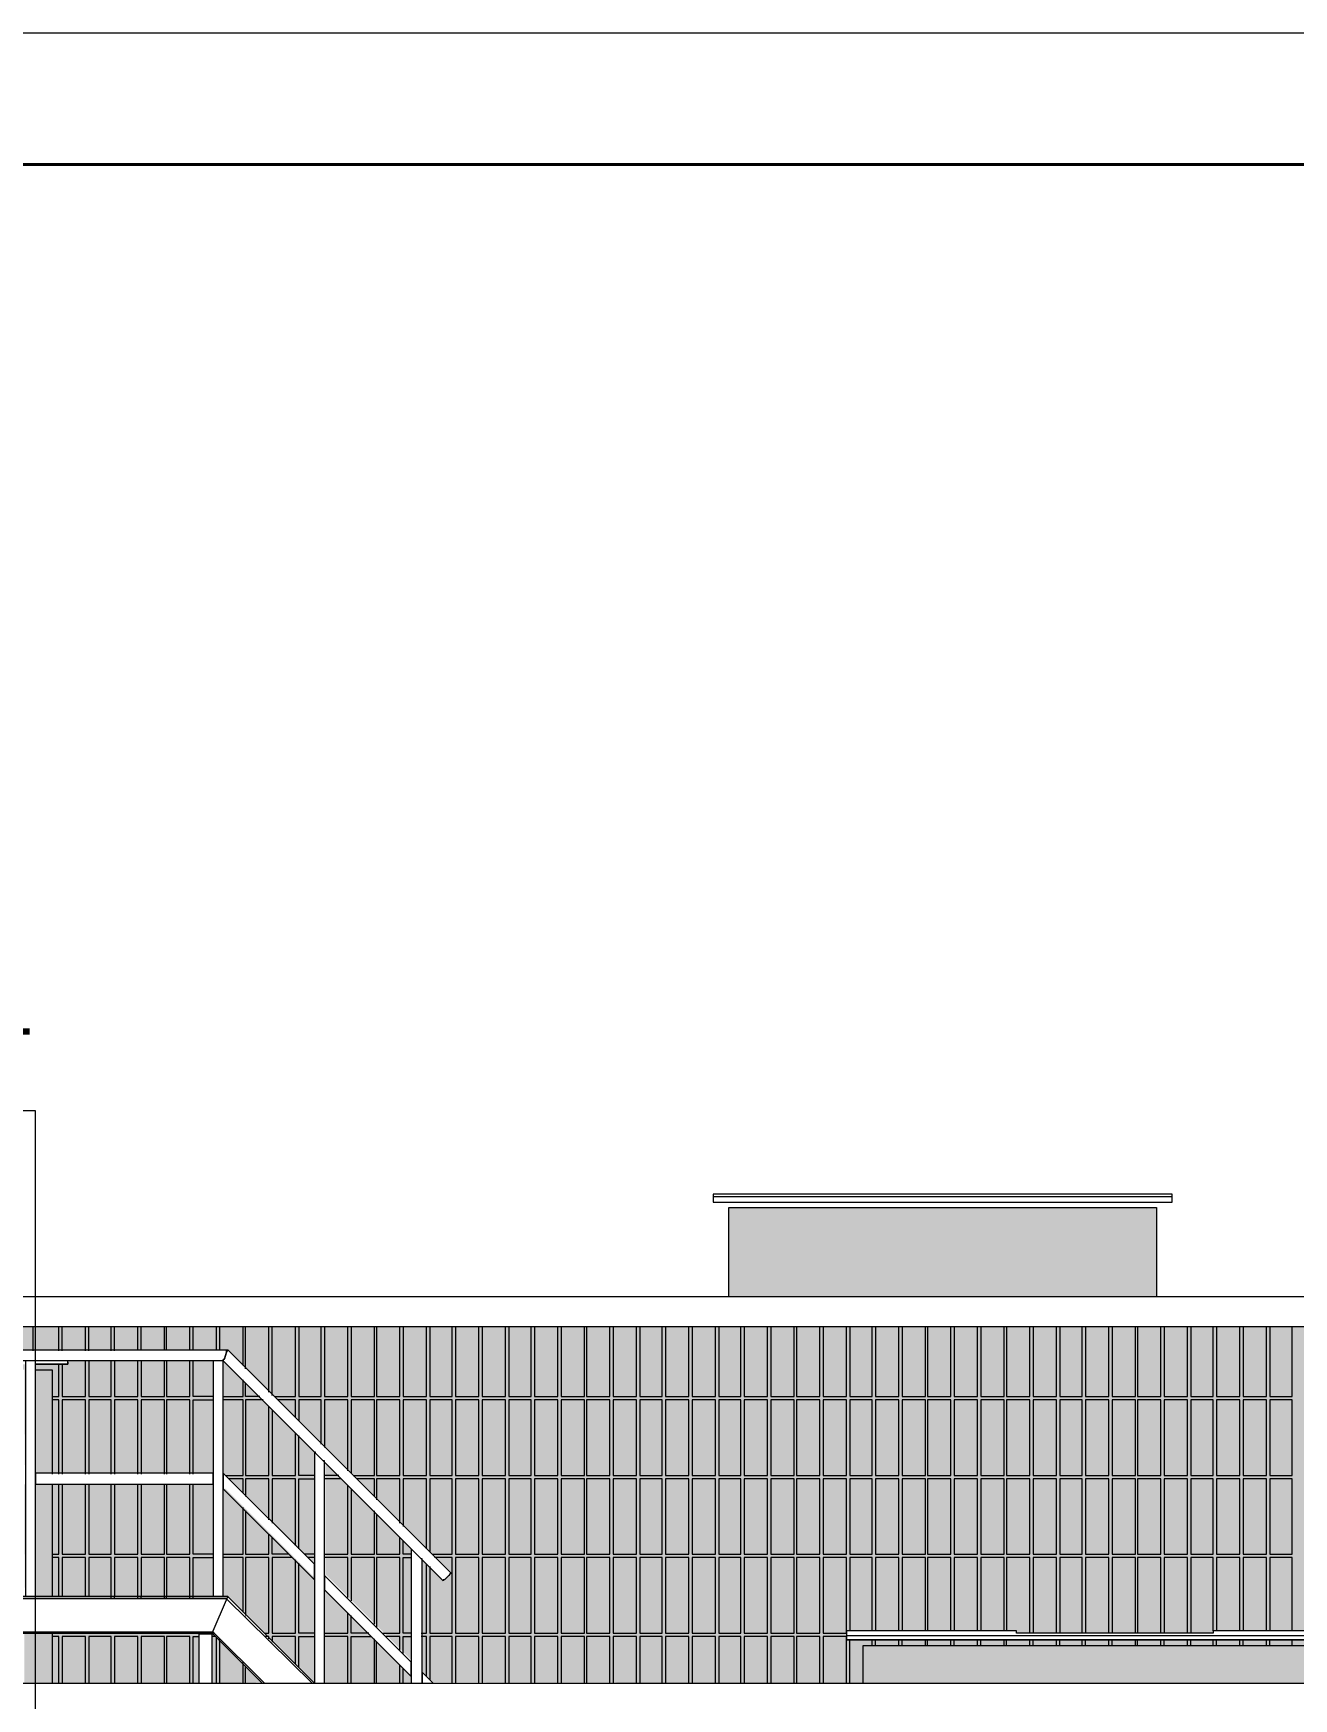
# Model space of a CAD drawing. Header units: millimetres. Extents: x -28928 to 100580, y -22867 to 36490.
# Drawn here: x 52663 to 57462, y 30148 to 36490 of the extents above; entities that cross this region are included whole.
import ezdxf

# ---------------------------------------------------------------- set-up
doc = ezdxf.new("R2010")
doc.units = ezdxf.units.MM
doc.layers.add('PDF _Геометрия', color=7, linetype='Continuous', true_color=0x8f8e8d)
doc.layers.add('PDF _Сплошная заливка', color=7, linetype='Continuous', true_color=0xffffff)
doc.layers.add('PDF _Текст', color=7, linetype='Continuous')

msp = doc.modelspace()

# ---------------------------------------------------------------- hatches: boundary and pattern name
at = {"layer": 'PDF _Сплошная заливка', "true_color": 0xfae100, "transparency": 33554559}
h = msp.add_hatch(color=2, dxfattribs=at)
h.paths.add_polyline_path([(53386.1, 31434.5), (53386.1, 31003), (53394.5, 31003), (53733, 30664.5), (53733, 31091.8), (53390.3, 31434.5)])
h.paths.add_polyline_path([(53593.4, 30343), (53597.6, 30338.7), (53597.6, 30343)])
h.paths.add_polyline_path([(53589.1, 30347.2), (53593.4, 30343), (53593.4, 30347.2)])
h.paths.add_polyline_path([(53584.9, 30351.4), (53589.1, 30347.2), (53589.1, 30351.4)])
h.paths.add_polyline_path([(53580.7, 30355.7), (53584.9, 30351.4), (53584.9, 30355.7)])
h.paths.add_polyline_path([(53576.4, 30359.9), (53580.7, 30355.7), (53580.7, 30359.9)])
h.paths.add_polyline_path([(53572.2, 30364.1), (53576.4, 30359.9), (53576.4, 30364.1)])
h.paths.add_polyline_path([(53568, 30368.4), (53572.2, 30364.1), (53572.2, 30368.4)])
h.paths.add_polyline_path([(53563.7, 30372.6), (53568, 30368.4), (53568, 30372.6)])
h.paths.add_polyline_path([(53559.5, 30376.8), (53563.7, 30372.6), (53563.7, 30376.8)])
h.paths.add_polyline_path([(53555.3, 30381), (53559.5, 30376.8), (53559.5, 30381)])
h.paths.add_polyline_path([(53551.1, 30385.3), (53555.3, 30381), (53555.3, 30385.3)])
h.paths.add_polyline_path([(53546.8, 30389.5), (53551.1, 30385.3), (53551.1, 30389.5)])
h.paths.add_polyline_path([(53542.6, 30393.7), (53546.8, 30389.5), (53546.8, 30393.7)])
h.paths.add_polyline_path([(53538.4, 30398), (53542.6, 30393.7), (53542.6, 30398)])
h.paths.add_polyline_path([(53534.1, 30402.2), (53538.4, 30398), (53538.4, 30402.2)])
h.paths.add_polyline_path([(53529.9, 30406.4), (53534.1, 30402.2), (53534.1, 30406.4)])
h.paths.add_polyline_path([(53525.7, 30410.7), (53529.9, 30406.4), (53529.9, 30410.7)])
h.paths.add_polyline_path([(53521.4, 30414.9), (53525.7, 30410.7), (53525.7, 30414.9)])
h.paths.add_polyline_path([(53517.2, 30419.1), (53521.4, 30414.9), (53521.4, 30419.1)])
h.paths.add_polyline_path([(53513, 30423.4), (53517.2, 30419.1), (53517.2, 30423.4)])
h.paths.add_polyline_path([(53508.7, 30427.6), (53513, 30423.4), (53513, 30427.6)])
h.paths.add_polyline_path([(53504.5, 30431.8), (53508.7, 30427.6), (53508.7, 30431.8)])
h.paths.add_polyline_path([(53500.3, 30436), (53504.5, 30431.8), (53504.5, 30436)])
h.paths.add_polyline_path([(53496.1, 30440.3), (53500.3, 30436), (53500.3, 30440.3)])
h.paths.add_polyline_path([(53491.8, 30444.5), (53496.1, 30440.3), (53496.1, 30444.5)])
h.paths.add_polyline_path([(53487.6, 30448.7), (53491.8, 30444.5), (53491.8, 30448.7)])
h.paths.add_polyline_path([(53483.4, 30453), (53487.6, 30448.7), (53487.6, 30453)])
h.paths.add_polyline_path([(53479.1, 30457.2), (53483.4, 30453), (53483.4, 30457.2)])
h.paths.add_polyline_path([(53474.9, 30461.4), (53479.1, 30457.2), (53479.1, 30461.4)])
h.paths.add_polyline_path([(53470.7, 30465.7), (53474.9, 30461.4), (53474.9, 30465.7)])
h.paths.add_polyline_path([(53466.4, 30469.9), (53470.7, 30465.7), (53470.7, 30469.9)])
h.paths.add_polyline_path([(53462.2, 30474.1), (53466.4, 30469.9), (53466.4, 30474.1)])
h.paths.add_polyline_path([(53458, 30478.4), (53462.2, 30474.1), (53462.2, 30478.4)])
h.paths.add_polyline_path([(53453.7, 30482.6), (53458, 30478.4), (53458, 30482.6)])
h.paths.add_polyline_path([(53449.5, 30486.8), (53453.7, 30482.6), (53453.7, 30486.8)])
h.paths.add_polyline_path([(53445.3, 30491), (53449.5, 30486.8), (53449.5, 30491)])
h.paths.add_polyline_path([(53441.1, 30495.3), (53445.3, 30491), (53445.3, 30495.3)])
h.paths.add_polyline_path([(53436.8, 30499.5), (53441.1, 30495.3), (53441.1, 30499.5)])
h.paths.add_polyline_path([(53432.6, 30503.7), (53436.8, 30499.5), (53436.8, 30503.7)])
h.paths.add_polyline_path([(53428.4, 30508), (53432.6, 30503.7), (53432.6, 30508)])
h.paths.add_polyline_path([(53424.1, 30512.2), (53428.4, 30508), (53428.4, 30512.2)])
h.paths.add_polyline_path([(53419.9, 30516.4), (53424.1, 30512.2), (53424.1, 30516.4)])
h.paths.add_polyline_path([(53415.7, 30520.7), (53419.9, 30516.4), (53419.9, 30520.7)])
h.paths.add_polyline_path([(53411.4, 30524.9), (53415.7, 30520.7), (53415.7, 30524.9)])
h.paths.add_polyline_path([(53407.2, 30529.1), (53411.4, 30524.9), (53411.4, 30529.1)])
h.paths.add_polyline_path([(69488.4, 30486.8), (69488.4, 30474.1), (69793, 30474.1), (69793, 30486.8)])
h.paths.add_polyline_path([(53716.1, 30220.3), (53720.3, 30216), (53720.3, 30220.3)])
h.paths.add_polyline_path([(53711.8, 30224.5), (53716.1, 30220.3), (53716.1, 30224.5)])
h.paths.add_polyline_path([(53707.6, 30228.7), (53711.8, 30224.5), (53711.8, 30228.7)])
h.paths.add_polyline_path([(53703.4, 30233), (53707.6, 30228.7), (53707.6, 30233)])
h.paths.add_polyline_path([(53699.1, 30237.2), (53703.4, 30233), (53703.4, 30237.2)])
h.paths.add_polyline_path([(53694.9, 30241.4), (53699.1, 30237.2), (53699.1, 30241.4)])
h.paths.add_polyline_path([(53690.7, 30245.7), (53694.9, 30241.4), (53694.9, 30245.7)])
h.paths.add_polyline_path([(53686.4, 30249.9), (53690.7, 30245.7), (53690.7, 30249.9)])
h.paths.add_polyline_path([(53682.2, 30254.1), (53686.4, 30249.9), (53686.4, 30254.1)])
h.paths.add_polyline_path([(53678, 30258.4), (53682.2, 30254.1), (53682.2, 30258.4)])
h.paths.add_polyline_path([(53673.7, 30262.6), (53678, 30258.4), (53678, 30262.6)])
h.paths.add_polyline_path([(53669.5, 30266.8), (53673.7, 30262.6), (53673.7, 30266.8)])
h.paths.add_polyline_path([(53665.3, 30271), (53669.5, 30266.8), (53669.5, 30271)])
h.paths.add_polyline_path([(53661.1, 30275.3), (53665.3, 30271), (53665.3, 30275.3)])
h.paths.add_polyline_path([(53656.8, 30279.5), (53661.1, 30275.3), (53661.1, 30279.5)])
h.paths.add_polyline_path([(53652.6, 30283.7), (53656.8, 30279.5), (53656.8, 30283.7)])
h.paths.add_polyline_path([(53648.4, 30288), (53652.6, 30283.7), (53652.6, 30288)])
h.paths.add_polyline_path([(53644.1, 30292.2), (53648.4, 30288), (53648.4, 30292.2)])
h.paths.add_polyline_path([(53639.9, 30296.4), (53644.1, 30292.2), (53644.1, 30296.4)])
h.paths.add_polyline_path([(53635.7, 30300.7), (53639.9, 30296.4), (53639.9, 30300.7)])
h.paths.add_polyline_path([(53631.4, 30304.9), (53635.7, 30300.7), (53635.7, 30304.9)])
h.paths.add_polyline_path([(53627.2, 30309.1), (53631.4, 30304.9), (53631.4, 30309.1)])
h.paths.add_polyline_path([(53623, 30313.4), (53627.2, 30309.1), (53627.2, 30313.4)])
h.paths.add_polyline_path([(53618.7, 30317.6), (53623, 30313.4), (53623, 30317.6)])
h.paths.add_polyline_path([(53614.5, 30321.8), (53618.7, 30317.6), (53618.7, 30321.8)])
h.paths.add_polyline_path([(53610.3, 30326), (53614.5, 30321.8), (53614.5, 30326)])
h.paths.add_polyline_path([(53606.1, 30330.3), (53610.3, 30326), (53610.3, 30330.3)])
h.paths.add_polyline_path([(53601.8, 30334.5), (53606.1, 30330.3), (53606.1, 30334.5)])
h.paths.add_polyline_path([(69488.4, 30664.5), (69488.4, 30656), (69793, 30656), (69793, 30664.5)])
h.paths.add_polyline_path([(69488.4, 30427.6), (69488.4, 30414.9), (69793, 30414.9), (69793, 30427.6)])
h.paths.add_polyline_path([(53386.1, 30948), (53386.1, 30537.6), (53407.2, 30537.6), (53733, 30211.8), (53733, 30609.5), (53394.5, 30948)])
h.paths.add_polyline_path([(69488.4, 30546), (69488.4, 30537.6), (69793, 30537.6), (69793, 30546)])
h.paths.add_polyline_path([(51960.3, 31421.8), (51960.3, 31400.7), (52633, 31400.7), (52633, 31421.8)])
h.paths.add_polyline_path([(69488.4, 30605.3), (69488.4, 30596.8), (69793, 30596.8), (69793, 30605.3)])
h.paths.add_polyline_path([(52793.7, 31434.5), (52793.7, 31421.8), (52671.1, 31421.8), (52671.1, 31400.7), (52734.5, 31400.7), (52734.5, 31007.2), (53348, 31007.2), (53348, 31434.5)])
h.paths.add_polyline_path([(69488.4, 30728), (69488.4, 30715.3), (69793, 30715.3), (69793, 30728)])
h.paths.add_polyline_path([(54101.1, 30207.6), (54101.1, 30237.2), (53775.3, 30563), (53771.1, 30563), (53771.1, 30207.6)])
h.paths.add_polyline_path([(69488.4, 30795.7), (69488.4, 30774.5), (69793, 30774.5), (69793, 30795.7)])
h.paths.add_polyline_path([(70186.4, 30296.4), (68223.4, 30296.4), (68223.4, 30330.3), (68841.1, 30330.3), (69090.7, 30326), (69090.7, 30330.3), (69094.9, 30359.9), (69196.4, 30368.4), (69158.4, 30372.6), (69166.8, 30376.8), (69204.9, 30414.9), (69399.5, 30414.9), (69399.5, 30427.6), (69158.4, 30431.8), (69166.8, 30436), (69204.9, 30474.1), (69399.5, 30474.1), (69399.5, 30486.8), (69158.4, 30491), (69204.9, 30537.6), (69399.5, 30537.6), (69399.5, 30546), (69158.4, 30550.3), (69204.9, 30596.8), (69399.5, 30596.8), (69399.5, 30605.3), (69158.4, 30609.5), (69204.9, 30656), (69399.5, 30656), (69399.5, 30668.7), (69158.4, 30673), (69166.8, 30677.2), (69204.9, 30715.3), (69399.5, 30715.3), (69399.5, 30728), (69158.4, 30732.2), (69166.8, 30736.4), (69204.9, 30774.5), (69399.5, 30774.5), (69399.5, 30795.7), (69116.1, 30799.9), (69120.3, 30850.7), (69133, 30854.9), (69141.4, 30859.1), (69154.1, 30863.4), (69171.1, 30871.8), (69183.7, 30876), (69192.2, 30880.3), (69204.9, 30884.5), (69221.8, 30893), (69234.5, 30897.2), (69251.4, 30905.7), (69264.1, 30909.9), (69272.6, 30914.1), (69285.3, 30918.4), (69302.2, 30926.8), (69314.9, 30931), (69323.4, 30935.3), (69336.1, 30939.5), (69353, 30948), (69365.7, 30952.2), (69382.6, 30960.7), (69395.3, 30964.9), (69403.7, 30969.1), (69416.4, 30973.4), (69433.4, 30981.8), (69446.1, 30986), (69454.5, 30990.3), (69467.2, 30994.5), (69484.1, 31003), (69496.8, 31007.2), (69513.7, 31015.7), (69526.4, 31019.9), (69534.9, 31024.1), (69547.6, 31028.4), (69564.5, 31036.8), (69577.2, 31041), (69585.7, 31045.3), (69598.4, 31049.5), (69615.3, 31058), (69628, 31062.2), (69636.4, 31066.4), (69657.6, 31066.4), (69666.1, 31062.2), (69678.7, 31058), (69695.7, 31049.5), (69708.4, 31045.3), (69725.3, 31036.8), (69738, 31032.6), (69746.4, 31028.4), (69759.1, 31024.1), (69776.1, 31015.7), (69788.7, 31011.4), (69805.7, 31003), (69818.4, 30998.7), (69835.3, 30990.3), (69848, 30986), (69856.4, 30981.8), (69869.1, 30977.6), (69886.1, 30969.1), (69898.7, 30964.9), (69915.7, 30956.4), (69928.4, 30952.2), (69945.3, 30943.7), (69958, 30939.5), (69966.4, 30935.3), (69979.1, 30931), (69996.1, 30922.6), (70008.7, 30918.4), (70025.7, 30909.9), (70038.4, 30905.7), (70055.3, 30897.2), (70068, 30893), (70076.4, 30888.7), (70089.1, 30884.5), (70106.1, 30876), (70118.7, 30871.8), (70135.7, 30863.4), (70148.4, 30859.1), (70165.3, 30850.7), (70165.3, 30795.7), (69886.1, 30795.7), (69886.1, 30774.5), (70084.9, 30774.5), (70127.2, 30732.2), (69886.1, 30728), (69886.1, 30715.3), (70080.7, 30715.3), (70127.2, 30668.7), (69886.1, 30664.5), (69886.1, 30656), (70080.7, 30656), (70127.2, 30609.5), (69886.1, 30605.3), (69886.1, 30596.8), (70080.7, 30596.8), (70127.2, 30550.3), (69886.1, 30546), (69886.1, 30537.6), (70080.7, 30537.6), (70127.2, 30491), (69886.1, 30486.8), (69886.1, 30474.1), (70084.9, 30474.1), (70127.2, 30431.8), (69886.1, 30427.6), (69886.1, 30414.9), (70080.7, 30414.9), (70127.2, 30368.4), (70135.7, 30364.1), (70186.4, 30359.9), (70186.4, 31565.7), (51380.7, 31565.7), (51380.7, 31451.4), (51879.9, 31455.7), (51901.1, 31476.8), (53403, 31476.8), (53411.4, 31472.6), (54253.4, 30630.7), (54228, 30605.3), (54219.5, 30601), (54219.5, 30605.3), (54147.6, 30677.2), (54143.4, 30677.2), (54143.4, 30249.9), (54147.6, 30249.9), (54185.7, 30211.8), (55823, 30207.6), (55823, 30351.4), (58721.1, 30351.4), (58721.1, 30372.6), (55759.5, 30372.6), (55759.5, 30406.4), (56406.8, 30406.4), (56406.8, 30398), (57155.7, 30398), (57155.7, 30406.4), (58052.6, 30406.4), (58052.6, 30398), (58721.1, 30398), (58721.1, 30723.7), (59956.4, 30723.7), (59956.4, 30207.6), (62266.4, 30207.6), (62266.4, 30275.3), (63806.4, 30275.3), (63806.4, 30304.9), (63476.4, 30309.1), (62833.4, 30309.1), (62207.2, 30300.7), (62207.2, 30321.8), (62833.4, 30330.3), (63476.4, 30330.3), (63806.4, 30326), (63806.4, 30575.7), (64144.9, 30575.7), (64144.9, 30601), (63747.2, 30601), (63747.2, 30618), (63946.1, 30622.2), (64144.9, 30622.2), (64144.9, 30952.2), (67982.2, 30952.2), (67982.2, 30207.6), (68282.6, 30207.6), (68282.6, 30275.3), (70173.7, 30275.3), (70173.7, 30207.6), (70186.4, 30207.6)])
h.paths.add_polyline_path([(52734.5, 30964.9), (52734.5, 30537.6), (53348, 30537.6), (53348, 30964.9)])
h.paths.add_polyline_path([(51846.1, 31421.8), (51380.7, 31421.8), (51380.7, 31400.7), (51829.1, 31404.9)])
h.paths.add_polyline_path([(53775.3, 31045.3), (53775.3, 30618), (53779.5, 30618), (54101.1, 30296.4), (54101.1, 30723.7), (53779.5, 31045.3)])
h.paths.add_polyline_path([(53542.6, 30207.6), (53542.6, 30211.8), (53538.4, 30211.8)])
h.paths.add_polyline_path([(53534.1, 30216), (53534.1, 30220.3), (53529.9, 30220.3)])
h.paths.add_polyline_path([(53538.4, 30211.8), (53538.4, 30216), (53534.1, 30216)])
h.paths.add_polyline_path([(51905.3, 31421.8), (51892.6, 31409.1), (51884.1, 31404.9), (51922.2, 31400.7), (51922.2, 31421.8)])
h.paths.add_polyline_path([(53348, 30406.4), (53352.2, 30414.9), (53348, 30414.9)])
h.paths.add_polyline_path([(53398.7, 30520.7), (53403, 30529.1), (53407.2, 30533.4), (52958.7, 30533.4), (53398.7, 30529.1)])
h.paths.add_polyline_path([(53394.5, 30512.2), (53398.7, 30520.7), (53394.5, 30520.7)])
h.paths.add_polyline_path([(53390.3, 30503.7), (53394.5, 30512.2), (53390.3, 30512.2)])
h.paths.add_polyline_path([(53386.1, 30491), (53390.3, 30503.7), (53386.1, 30503.7)])
h.paths.add_polyline_path([(53381.8, 30482.6), (53386.1, 30491), (53381.8, 30491)])
h.paths.add_polyline_path([(53377.6, 30474.1), (53381.8, 30482.6), (53377.6, 30482.6)])
h.paths.add_polyline_path([(53373.4, 30461.4), (53377.6, 30474.1), (53373.4, 30474.1)])
h.paths.add_polyline_path([(53369.1, 30453), (53373.4, 30461.4), (53369.1, 30461.4)])
h.paths.add_polyline_path([(53364.9, 30444.5), (53369.1, 30453), (53364.9, 30453)])
h.paths.add_polyline_path([(53360.7, 30431.8), (53364.9, 30444.5), (53360.7, 30444.5)])
h.paths.add_polyline_path([(53356.4, 30423.4), (53360.7, 30431.8), (53356.4, 30431.8)])
h.paths.add_polyline_path([(53352.2, 30414.9), (53356.4, 30423.4), (53352.2, 30423.4)])
h.paths.add_polyline_path([(53521.4, 30228.7), (53521.4, 30233), (53517.2, 30233)])
h.paths.add_polyline_path([(53356.4, 30393.7), (53356.4, 30398), (53352.2, 30398)])
h.paths.add_polyline_path([(53360.7, 30389.5), (53360.7, 30393.7), (53356.4, 30393.7)])
h.paths.add_polyline_path([(53364.9, 30385.3), (53364.9, 30389.5), (53360.7, 30389.5)])
h.paths.add_polyline_path([(53369.1, 30381), (53369.1, 30385.3), (53364.9, 30385.3)])
h.paths.add_polyline_path([(53373.4, 30376.8), (53373.4, 30381), (53369.1, 30381)])
h.paths.add_polyline_path([(53377.6, 30372.6), (53377.6, 30376.8), (53373.4, 30376.8)])
h.paths.add_polyline_path([(53381.8, 30368.4), (53381.8, 30372.6), (53377.6, 30372.6)])
h.paths.add_polyline_path([(53386.1, 30364.1), (53386.1, 30368.4), (53381.8, 30368.4)])
h.paths.add_polyline_path([(53390.3, 30359.9), (53390.3, 30364.1), (53386.1, 30364.1)])
h.paths.add_polyline_path([(53394.5, 30355.7), (53394.5, 30359.9), (53390.3, 30359.9)])
h.paths.add_polyline_path([(53398.7, 30351.4), (53398.7, 30355.7), (53394.5, 30355.7)])
h.paths.add_polyline_path([(53403, 30347.2), (53403, 30351.4), (53398.7, 30351.4)])
h.paths.add_polyline_path([(53407.2, 30343), (53407.2, 30347.2), (53403, 30347.2)])
h.paths.add_polyline_path([(53411.4, 30338.7), (53411.4, 30343), (53407.2, 30343)])
h.paths.add_polyline_path([(53415.7, 30334.5), (53415.7, 30338.7), (53411.4, 30338.7)])
h.paths.add_polyline_path([(53419.9, 30330.3), (53419.9, 30334.5), (53415.7, 30334.5)])
h.paths.add_polyline_path([(53424.1, 30326), (53424.1, 30330.3), (53419.9, 30330.3)])
h.paths.add_polyline_path([(53428.4, 30321.8), (53428.4, 30326), (53424.1, 30326)])
h.paths.add_polyline_path([(53432.6, 30317.6), (53432.6, 30321.8), (53428.4, 30321.8)])
h.paths.add_polyline_path([(53436.8, 30313.4), (53436.8, 30317.6), (53432.6, 30317.6)])
h.paths.add_polyline_path([(53441.1, 30309.1), (53441.1, 30313.4), (53436.8, 30313.4)])
h.paths.add_polyline_path([(53445.3, 30304.9), (53445.3, 30309.1), (53441.1, 30309.1)])
h.paths.add_polyline_path([(53449.5, 30300.7), (53449.5, 30304.9), (53445.3, 30304.9)])
h.paths.add_polyline_path([(53453.7, 30296.4), (53453.7, 30300.7), (53449.5, 30300.7)])
h.paths.add_polyline_path([(53458, 30292.2), (53458, 30296.4), (53453.7, 30296.4)])
h.paths.add_polyline_path([(53462.2, 30288), (53462.2, 30292.2), (53458, 30292.2)])
h.paths.add_polyline_path([(53466.4, 30283.7), (53466.4, 30288), (53462.2, 30288)])
h.paths.add_polyline_path([(53470.7, 30279.5), (53470.7, 30283.7), (53466.4, 30283.7)])
h.paths.add_polyline_path([(53474.9, 30275.3), (53474.9, 30279.5), (53470.7, 30279.5)])
h.paths.add_polyline_path([(53479.1, 30271), (53479.1, 30275.3), (53474.9, 30275.3)])
h.paths.add_polyline_path([(53483.4, 30266.8), (53483.4, 30271), (53479.1, 30271)])
h.paths.add_polyline_path([(53487.6, 30262.6), (53487.6, 30266.8), (53483.4, 30266.8)])
h.paths.add_polyline_path([(53491.8, 30258.4), (53491.8, 30262.6), (53487.6, 30262.6)])
h.paths.add_polyline_path([(53496.1, 30254.1), (53496.1, 30258.4), (53491.8, 30258.4)])
h.paths.add_polyline_path([(53500.3, 30249.9), (53500.3, 30254.1), (53496.1, 30254.1)])
h.paths.add_polyline_path([(53504.5, 30245.7), (53504.5, 30249.9), (53500.3, 30249.9)])
h.paths.add_polyline_path([(53508.7, 30241.4), (53508.7, 30245.7), (53504.5, 30245.7)])
h.paths.add_polyline_path([(53513, 30237.2), (53513, 30241.4), (53508.7, 30241.4)])
h.paths.add_polyline_path([(53517.2, 30233), (53517.2, 30237.2), (53513, 30237.2)])
h.paths.add_polyline_path([(52734.5, 30398), (52734.5, 30207.6), (53293, 30207.6), (53293, 30393.7), (53343.7, 30393.7), (53343.7, 30207.6), (53534.1, 30211.8), (53525.7, 30220.3), (53529.9, 30224.5), (53525.7, 30228.7), (53521.4, 30228.7), (53517.2, 30224.5), (53517.2, 30228.7), (53348, 30398), (53352.2, 30402.2), (53348, 30406.4), (53343.7, 30406.4), (53343.7, 30398), (53140.7, 30402.2), (53128, 30402.2), (52865.7, 30398), (52865.7, 30402.2), (52857.2, 30402.2)])
at = {"layer": 'PDF _Сплошная заливка', "true_color": 0x383e42, "transparency": 33554559}
h = msp.add_hatch(color=250, dxfattribs=at)
h.paths.add_polyline_path([(52734.5, 30964.9), (52671.1, 30964.9), (52671.1, 30537.6), (52734.5, 30537.6)])
h.paths.add_polyline_path([(52633, 30964.9), (52628.7, 30964.9), (52628.7, 30537.6)])
h.paths.add_polyline_path([(52649.9, 30402.2), (52628.7, 30402.2), (52628.7, 30207.6), (52734.5, 30207.6), (52734.5, 30398)])
h.paths.add_polyline_path([(52628.7, 31007.2), (52633, 31400.7), (52628.7, 31400.7)])
h.paths.add_polyline_path([(52671.1, 31007.2), (52734.5, 31007.2), (52734.5, 31400.7), (52671.1, 31400.7)])

# ---------------------------------------------------------------- linework, layer by layer
at = {"layer": 'PDF _Геометрия', "color": 7, "lineweight": 18}
msp.add_lwpolyline([(97077.2, 36490.3), (-28927.8, 36490.3), (-28927.8, -22867.4), (97077.2, -22867.4)], dxfattribs=at)
at = {"layer": 'PDF _Геометрия', "color": 7, "lineweight": 40}
msp.add_lwpolyline([(96590.7, 35991), (96590.7, -22368.2), (-26930.9, -22368.2), (-26930.9, 35991)], close=True, dxfattribs=at)
at = {"layer": 'PDF _Геометрия', "color": 7, "lineweight": 9}
for points in [[(52671.1, 28824.1), (52671.1, 32386.4), (51956.1, 32386.4)], [(55251.8, 32048), (55251.8, 32039.5), (56999.1, 32039.5), (56999.1, 32060.7)], [(55251.8, 32060.7), (55251.8, 32039.5), (56999.1, 32039.5), (56999.1, 32048)], [(55311.1, 31679.9), (55311.1, 32018.4), (56834.1, 32018.4), (56939.9, 32018.4), (56939.9, 31679.9)], [(51300.3, 31565.7), (51300.3, 31679.9), (70245.7, 31679.9), (70245.7, 31565.7)], [(51300.3, 31679.9), (51300.3, 31565.7), (70245.7, 31565.7), (70245.7, 31679.9)], [(51905.3, 31476.8), (53403, 31476.8), (54253.4, 30626.4), (54249.1, 30622.2), (54244.9, 30618), (54228, 30601), (54223.7, 30601), (54223.7, 30596.8), (53386.1, 31434.5), (53386.1, 31438.7), (53390.3, 31443), (53398.7, 31468.4), (53398.7, 31472.6), (53403, 31472.6), (53403, 31476.8), (53403, 31472.6), (53398.7, 31472.6), (53398.7, 31468.4), (53390.3, 31443), (53386.1, 31438.7), (53386.1, 31434.5), (51922.2, 31434.5)], [(52671.1, 30537.6), (52671.1, 31434.5), (52666.8, 31434.5), (52641.4, 31434.5), (52637.2, 31434.5), (52633, 31434.5), (52633, 30537.6)], [(52793.7, 31430.3), (52793.7, 31421.8), (52671.1, 31421.8), (52793.7, 31421.8), (52793.7, 31434.5)], [(52671.1, 31400.7), (52734.5, 31400.7), (52734.5, 31003)], [(53386.1, 30537.6), (53386.1, 31434.5), (53381.8, 31434.5), (53377.6, 31434.5), (53352.2, 31434.5), (53348, 31434.5), (53348, 30537.6)], [(53771.1, 30207.6), (53771.1, 31049.5), (53771.1, 31053.7), (53766.8, 31053.7), (53762.6, 31058), (53741.4, 31079.1), (53737.2, 31083.4), (53737.2, 31087.6), (53733, 31087.6), (53733, 30207.6), (53403, 30537.6), (53403, 30533.4), (53398.7, 30529.1), (51905.3, 30529.1)], [(52734.5, 30964.9), (52734.5, 30537.6)], [(54185.7, 30207.6), (54143.4, 30249.9), (54143.4, 30245.7), (54143.4, 30241.4), (54143.4, 30237.2), (54143.4, 30207.6), (54143.4, 30677.2), (54143.4, 30681.4), (54139.1, 30681.4), (54134.9, 30685.7), (54109.5, 30711), (54105.3, 30715.3), (54101.1, 30719.5), (54101.1, 30207.6)], [(54244.9, 30618), (54228, 30601)], [(51765.7, 30207.6), (51960.3, 30402.2), (51960.3, 30398), (53343.7, 30398), (53348, 30398), (53348, 30402.2), (53348, 30406.4), (53398.7, 30524.9), (53398.7, 30529.1), (53403, 30533.4), (53403, 30537.6), (51905.3, 30537.6), (51905.3, 30533.4), (51905.3, 30529.1), (51583.7, 30207.6)], [(51905.3, 30537.6), (53403, 30537.6), (51905.3, 30537.6)], [(52666.8, 30537.6), (52641.4, 30537.6)], [(53534.1, 30207.6), (53343.7, 30398), (53348, 30398), (53348, 30402.2), (53348, 30406.4), (53398.7, 30524.9), (53398.7, 30529.1), (53724.5, 30207.6)], [(53377.6, 30537.6), (53352.2, 30537.6)], [(53403, 30537.6), (53403, 30537.6)], [(53542.6, 30207.6), (53348, 30402.2), (51960.3, 30402.2), (51960.3, 30406.4), (51956.1, 30406.4), (51960.3, 30402.2), (51960.3, 30398), (51769.9, 30207.6)], [(52734.5, 30402.2), (52734.5, 30398), (52734.5, 30207.6)], [(53335.3, 30393.7), (53301.4, 30393.7), (53297.2, 30393.7), (53293, 30393.7), (53293, 30207.6)], [(53343.7, 30207.6), (53343.7, 30393.7), (53339.5, 30393.7), (53335.3, 30393.7), (53301.4, 30393.7)], [(53343.7, 30398), (53343.7, 30398)], [(59330.3, 30389.5), (59330.3, 30372.6), (55759.5, 30372.6), (55759.5, 30385.3)], [(55759.5, 30389.5), (55759.5, 30372.6), (59330.3, 30372.6), (59330.3, 30385.3)], [(55823, 30207.6), (55823, 30351.4), (59165.3, 30351.4), (59266.8, 30351.4), (59266.8, 30207.6)], [(82320.3, 30089.1), (82320.3, 30207.6), (82320.3, 30089.1), (-21934.3, 30089.1), (-21934.3, 30207.6), (82320.3, 30207.6)]]:
    msp.add_lwpolyline(points, dxfattribs=at)
for points in [[(55251.8, 32060.7), (56999.1, 32060.7), (56999.1, 32069.1), (55251.8, 32069.1)], [(53348, 30964.9), (53348, 30969.1), (53348, 30973.4), (53348, 30998.7), (53348, 31003), (53348, 31007.2), (52671.1, 31007.2), (52671.1, 31003), (52671.1, 30998.7), (52671.1, 30973.4), (52671.1, 30969.1), (52671.1, 30964.9)], [(53733, 30601), (53733, 30605.3), (53733, 30609.5), (53733, 30613.7), (53733, 30647.6), (53733, 30651.8), (53733, 30656), (53733, 30660.3), (53386.1, 31007.2), (53386.1, 31003), (53386.1, 30998.7), (53386.1, 30994.5), (53386.1, 30960.7), (53386.1, 30956.4), (53386.1, 30952.2), (53386.1, 30948)], [(54101.1, 30233), (54101.1, 30237.2), (54101.1, 30241.4), (54101.1, 30245.7), (54101.1, 30279.5), (54101.1, 30283.7), (54101.1, 30288), (53771.1, 30618), (53771.1, 30613.7), (53771.1, 30609.5), (53771.1, 30575.7), (53771.1, 30571.4), (53771.1, 30567.2), (53771.1, 30563)], [(55759.5, 30389.5), (59330.3, 30389.5), (59330.3, 30406.4), (58852.2, 30406.4), (58852.2, 30398), (58052.6, 30398), (58052.6, 30406.4), (57155.7, 30406.4), (57155.7, 30398), (56406.8, 30398), (56406.8, 30406.4), (55759.5, 30406.4)]]:
    msp.add_lwpolyline(points, close=True, dxfattribs=at)
at = {"layer": 'PDF _Геометрия', "color": 253, "lineweight": 9, "true_color": 0xada988}
for points in [[(52662.6, 31472.6), (52662.6, 31565.7)], [(52671.1, 31472.6), (52671.1, 31565.7)], [(52759.9, 31472.6), (52759.9, 31565.7)], [(52772.6, 31472.6), (52772.6, 31565.7)], [(52861.4, 31472.6), (52861.4, 31565.7)], [(52874.1, 31472.6), (52874.1, 31565.7)], [(52958.7, 31472.6), (52958.7, 31565.7)], [(52971.4, 31472.6), (52971.4, 31565.7)], [(53060.3, 31476.8), (53060.3, 31565.7)], [(53073, 31476.8), (53073, 31565.7)], [(53161.8, 31476.8), (53161.8, 31565.7)], [(53170.3, 31476.8), (53170.3, 31565.7)], [(53259.1, 31476.8), (53259.1, 31565.7)], [(53271.8, 31476.8), (53271.8, 31565.7)], [(53360.7, 31476.8), (53360.7, 31565.7)], [(53373.4, 31476.8), (53373.4, 31565.7)], [(53462.2, 31417.6), (53462.2, 31565.7)], [(53470.7, 31404.9), (53470.7, 31565.7)], [(53559.5, 31316), (53559.5, 31565.7)], [(53572.2, 31303.4), (53572.2, 31565.7)], [(53580.7, 31299.1), (53661.1, 31299.1), (53661.1, 31565.7)], [(53673.7, 31565.7), (53673.7, 31299.1), (53758.4, 31299.1), (53758.4, 31565.7)], [(53771.1, 31565.7), (53771.1, 31299.1), (53859.9, 31299.1), (53859.9, 31565.7)], [(53872.6, 31565.7), (53872.6, 31299.1), (53961.4, 31299.1), (53961.4, 31565.7)], [(53969.9, 31565.7), (53969.9, 31299.1), (54058.7, 31299.1), (54058.7, 31565.7)], [(54071.4, 31565.7), (54071.4, 31299.1), (54160.3, 31299.1), (54160.3, 31565.7)], [(54173, 31565.7), (54173, 31299.1), (54257.6, 31299.1), (54257.6, 31565.7)], [(54270.3, 31565.7), (54270.3, 31299.1), (54359.1, 31299.1), (54359.1, 31565.7)], [(54371.8, 31565.7), (54371.8, 31299.1), (54460.7, 31299.1), (54460.7, 31565.7)], [(54473.4, 31565.7), (54473.4, 31299.1), (54558, 31299.1), (54558, 31565.7)], [(54570.7, 31565.7), (54570.7, 31299.1), (54659.5, 31299.1), (54659.5, 31565.7)], [(54672.2, 31565.7), (54672.2, 31299.1), (54761.1, 31299.1), (54761.1, 31565.7)], [(54769.5, 31565.7), (54769.5, 31299.1), (54858.4, 31299.1), (54858.4, 31565.7)], [(54871.1, 31565.7), (54871.1, 31299.1), (54959.9, 31299.1), (54959.9, 31565.7)], [(54972.6, 31565.7), (54972.6, 31299.1), (55057.2, 31299.1), (55057.2, 31565.7)], [(55069.9, 31565.7), (55069.9, 31299.1), (55158.7, 31299.1), (55158.7, 31565.7)], [(55171.4, 31565.7), (55171.4, 31299.1), (55260.3, 31299.1), (55260.3, 31565.7)], [(55273, 31565.7), (55273, 31299.1), (55357.6, 31299.1), (55357.6, 31565.7)], [(55370.3, 31565.7), (55370.3, 31299.1), (55459.1, 31299.1), (55459.1, 31565.7)], [(55471.8, 31565.7), (55471.8, 31299.1), (55560.7, 31299.1), (55560.7, 31565.7)], [(55569.1, 31565.7), (55569.1, 31299.1), (55658, 31299.1), (55658, 31565.7)], [(55670.7, 31565.7), (55670.7, 31299.1), (55759.5, 31299.1), (55759.5, 31565.7)], [(55772.2, 31565.7), (55772.2, 31299.1), (55856.8, 31299.1), (55856.8, 31565.7)], [(55869.5, 31565.7), (55869.5, 31299.1), (55958.4, 31299.1), (55958.4, 31565.7)], [(55971.1, 31565.7), (55971.1, 31299.1), (56059.9, 31299.1), (56059.9, 31565.7)], [(56068.4, 31565.7), (56068.4, 31299.1), (56157.2, 31299.1), (56157.2, 31565.7)], [(56169.9, 31565.7), (56169.9, 31299.1), (56258.7, 31299.1), (56258.7, 31565.7)], [(56271.4, 31565.7), (56271.4, 31299.1), (56360.3, 31299.1), (56360.3, 31565.7)], [(56368.7, 31565.7), (56368.7, 31299.1), (56457.6, 31299.1), (56457.6, 31565.7)], [(56470.3, 31565.7), (56470.3, 31299.1), (56559.1, 31299.1), (56559.1, 31565.7)], [(56571.8, 31565.7), (56571.8, 31299.1), (56656.4, 31299.1), (56656.4, 31565.7)], [(56669.1, 31565.7), (56669.1, 31299.1), (56758, 31299.1), (56758, 31565.7)], [(56770.7, 31565.7), (56770.7, 31299.1), (56859.5, 31299.1), (56859.5, 31565.7)], [(56868, 31565.7), (56868, 31299.1), (56956.8, 31299.1), (56956.8, 31565.7)], [(56969.5, 31565.7), (56969.5, 31299.1), (57058.4, 31299.1), (57058.4, 31565.7)], [(57071.1, 31565.7), (57071.1, 31299.1), (57155.7, 31299.1), (57155.7, 31565.7)], [(57168.4, 31565.7), (57168.4, 31299.1), (57257.2, 31299.1), (57257.2, 31565.7)], [(57269.9, 31565.7), (57269.9, 31299.1), (57358.7, 31299.1), (57358.7, 31565.7)], [(57371.4, 31565.7), (57371.4, 31299.1), (57456.1, 31299.1), (57456.1, 31565.7)], [(52734.5, 31299.1), (52759.9, 31299.1), (52759.9, 31421.8)], [(52772.6, 31421.8), (52772.6, 31299.1), (52861.4, 31299.1), (52861.4, 31434.5)], [(52874.1, 31434.5), (52874.1, 31299.1), (52958.7, 31299.1), (52958.7, 31434.5)], [(52971.4, 31434.5), (52971.4, 31299.1), (53060.3, 31299.1), (53060.3, 31434.5)], [(53073, 31434.5), (53073, 31299.1), (53161.8, 31299.1), (53161.8, 31434.5)], [(53170.3, 31434.5), (53170.3, 31299.1), (53259.1, 31299.1), (53259.1, 31434.5)], [(53348, 31299.1), (53271.8, 31299.1), (53271.8, 31434.5)], [(53386.1, 31299.1), (53462.2, 31299.1), (53462.2, 31362.6)], [(53525.7, 31299.1), (53470.7, 31299.1), (53470.7, 31349.9)], [(52759.9, 31003), (52759.9, 31286.4), (52734.5, 31286.4)], [(52861.4, 31003), (52861.4, 31286.4), (52772.6, 31286.4), (52772.6, 31003)], [(52958.7, 31003), (52958.7, 31286.4), (52874.1, 31286.4), (52874.1, 31003)], [(53060.3, 31003), (53060.3, 31286.4), (52971.4, 31286.4), (52971.4, 31003)], [(53161.8, 31003), (53161.8, 31286.4), (53073, 31286.4), (53073, 31003)], [(53259.1, 31003), (53259.1, 31286.4), (53170.3, 31286.4), (53170.3, 31003)], [(53271.8, 31003), (53271.8, 31286.4), (53348, 31286.4)], [(53394.5, 30998.7), (53462.2, 30998.7), (53462.2, 31286.4), (53386.1, 31286.4)], [(53538.4, 31286.4), (53470.7, 31286.4), (53470.7, 30998.7), (53559.5, 30998.7), (53559.5, 31261)], [(53661.1, 31218.7), (53661.1, 31286.4), (53593.4, 31286.4)], [(53758.4, 31117.2), (53758.4, 31286.4), (53673.7, 31286.4), (53673.7, 31206)], [(53859.9, 31015.7), (53859.9, 31286.4), (53771.1, 31286.4), (53771.1, 31104.5)], [(53881.1, 30998.7), (53961.4, 30998.7), (53961.4, 31286.4), (53872.6, 31286.4), (53872.6, 31007.2)], [(53572.2, 31248.4), (53572.2, 30998.7), (53661.1, 30998.7), (53661.1, 31159.5)], [(53733, 30998.7), (53673.7, 30998.7), (53673.7, 31151)], [(52734.5, 30698.4), (52759.9, 30698.4), (52759.9, 30964.9)], [(52772.6, 30964.9), (52772.6, 30698.4), (52861.4, 30698.4), (52861.4, 30964.9)], [(52874.1, 30964.9), (52874.1, 30698.4), (52958.7, 30698.4), (52958.7, 30964.9)], [(52971.4, 30964.9), (52971.4, 30698.4), (53060.3, 30698.4), (53060.3, 30964.9)], [(53073, 30964.9), (53073, 30698.4), (53161.8, 30698.4), (53161.8, 30964.9)], [(53170.3, 30964.9), (53170.3, 30698.4), (53259.1, 30698.4), (53259.1, 30964.9)], [(53348, 30698.4), (53271.8, 30698.4), (53271.8, 30964.9)], [(53462.2, 30931), (53462.2, 30986), (53407.2, 30986)], [(53559.5, 30829.5), (53559.5, 30986), (53470.7, 30986), (53470.7, 30918.4)], [(53661.1, 30732.2), (53661.1, 30986), (53572.2, 30986), (53572.2, 30816.8)], [(53673.7, 30719.5), (53673.7, 30986), (53733, 30986)], [(53826.1, 30998.7), (53771.1, 30998.7)], [(53834.5, 30986), (53771.1, 30986)], [(53771.1, 30698.4), (53859.9, 30698.4), (53859.9, 30960.7)], [(53961.4, 30918.4), (53961.4, 30986), (53893.7, 30986)], [(54058.7, 30816.8), (54058.7, 30986), (53969.9, 30986), (53969.9, 30905.7)], [(54160.3, 30719.5), (54160.3, 30986), (54071.4, 30986), (54071.4, 30804.1)], [(54181.4, 30698.4), (54257.6, 30698.4), (54257.6, 30986), (54173, 30986), (54173, 30706.8)], [(53872.6, 30948), (53872.6, 30698.4), (53961.4, 30698.4), (53961.4, 30863.4)], [(53386.1, 30698.4), (53462.2, 30698.4), (53462.2, 30876)], [(53470.7, 30863.4), (53470.7, 30698.4), (53559.5, 30698.4), (53559.5, 30774.5)], [(53969.9, 30850.7), (53969.9, 30698.4), (54058.7, 30698.4), (54058.7, 30761.8)], [(53635.7, 30698.4), (53572.2, 30698.4), (53572.2, 30761.8)], [(53733, 30698.4), (53694.9, 30698.4)], [(54101.1, 30698.4), (54071.4, 30698.4), (54071.4, 30749.1)], [(52759.9, 30537.6), (52759.9, 30685.7), (52734.5, 30685.7)], [(52861.4, 30537.6), (52861.4, 30685.7), (52772.6, 30685.7), (52772.6, 30537.6)], [(52958.7, 30537.6), (52958.7, 30685.7), (52874.1, 30685.7), (52874.1, 30537.6)], [(53060.3, 30537.6), (53060.3, 30685.7), (52971.4, 30685.7), (52971.4, 30537.6)], [(53161.8, 30537.6), (53161.8, 30685.7), (53073, 30685.7), (53073, 30537.6)], [(53259.1, 30537.6), (53259.1, 30685.7), (53170.3, 30685.7), (53170.3, 30537.6)], [(53271.8, 30537.6), (53271.8, 30685.7), (53348, 30685.7)], [(53462.2, 30478.4), (53462.2, 30685.7), (53386.1, 30685.7)], [(53542.6, 30398), (53559.5, 30398), (53559.5, 30685.7), (53470.7, 30685.7), (53470.7, 30465.7)], [(53648.4, 30685.7), (53572.2, 30685.7), (53572.2, 30398), (53661.1, 30398), (53661.1, 30677.2)], [(53733, 30398), (53673.7, 30398), (53673.7, 30664.5)], [(53733, 30685.7), (53707.6, 30685.7)], [(53859.9, 30533.4), (53859.9, 30685.7), (53771.1, 30685.7)], [(53961.4, 30431.8), (53961.4, 30685.7), (53872.6, 30685.7), (53872.6, 30520.7)], [(53991.1, 30398), (54058.7, 30398), (54058.7, 30685.7), (53969.9, 30685.7), (53969.9, 30419.1)], [(54101.1, 30398), (54071.4, 30398), (54071.4, 30685.7), (54101.1, 30685.7)], [(54139.1, 30398), (54160.3, 30398), (54160.3, 30660.3)], [(54173, 30651.8), (54173, 30398), (54257.6, 30398), (54257.6, 30685.7), (54189.9, 30685.7)], [(55856.8, 30406.4), (55856.8, 30685.7), (55772.2, 30685.7), (55772.2, 30406.4)], [(55958.4, 30406.4), (55958.4, 30685.7), (55869.5, 30685.7), (55869.5, 30406.4)], [(56059.9, 30406.4), (56059.9, 30685.7), (55971.1, 30685.7), (55971.1, 30406.4)], [(56157.2, 30406.4), (56157.2, 30685.7), (56068.4, 30685.7), (56068.4, 30406.4)], [(56258.7, 30406.4), (56258.7, 30685.7), (56169.9, 30685.7), (56169.9, 30406.4)], [(56360.3, 30406.4), (56360.3, 30685.7), (56271.4, 30685.7), (56271.4, 30406.4)], [(56457.6, 30398), (56457.6, 30685.7), (56368.7, 30685.7), (56368.7, 30406.4)], [(56559.1, 30398), (56559.1, 30685.7), (56470.3, 30685.7), (56470.3, 30398)], [(56656.4, 30398), (56656.4, 30685.7), (56571.8, 30685.7), (56571.8, 30398)], [(56758, 30398), (56758, 30685.7), (56669.1, 30685.7), (56669.1, 30398)], [(56859.5, 30398), (56859.5, 30685.7), (56770.7, 30685.7), (56770.7, 30398)], [(56956.8, 30398), (56956.8, 30685.7), (56868, 30685.7), (56868, 30398)], [(57058.4, 30398), (57058.4, 30685.7), (56969.5, 30685.7), (56969.5, 30398)], [(57155.7, 30406.4), (57155.7, 30685.7), (57071.1, 30685.7), (57071.1, 30398)], [(57257.2, 30406.4), (57257.2, 30685.7), (57168.4, 30685.7), (57168.4, 30406.4)], [(57358.7, 30406.4), (57358.7, 30685.7), (57269.9, 30685.7), (57269.9, 30406.4)], [(57456.1, 30406.4), (57456.1, 30685.7), (57371.4, 30685.7), (57371.4, 30406.4)], [(52958.7, 30529.1), (52958.7, 30533.4)], [(52971.4, 30529.1), (52971.4, 30533.4)], [(53060.3, 30529.1), (53060.3, 30533.4)], [(53073, 30529.1), (53073, 30533.4)], [(53161.8, 30529.1), (53161.8, 30533.4)], [(53170.3, 30529.1), (53170.3, 30533.4)], [(53259.1, 30529.1), (53259.1, 30533.4)], [(53271.8, 30529.1), (53271.8, 30533.4)], [(53470.7, 30457.2), (53470.7, 30461.4)], [(53771.1, 30398), (53859.9, 30398), (53859.9, 30474.1)], [(53940.3, 30398), (53872.6, 30398), (53872.6, 30465.7)], [(52759.9, 30207.6), (52759.9, 30385.3), (52734.5, 30385.3)], [(52772.6, 30398), (52772.6, 30402.2)], [(52861.4, 30207.6), (52861.4, 30385.3), (52772.6, 30385.3), (52772.6, 30207.6)], [(52874.1, 30398), (52874.1, 30402.2)], [(52958.7, 30207.6), (52958.7, 30385.3), (52874.1, 30385.3), (52874.1, 30207.6)], [(53060.3, 30207.6), (53060.3, 30385.3), (52971.4, 30385.3), (52971.4, 30207.6)], [(53060.3, 30402.2), (53060.3, 30402.2)], [(53161.8, 30207.6), (53161.8, 30385.3), (53073, 30385.3), (53073, 30207.6)], [(53259.1, 30207.6), (53259.1, 30385.3), (53170.3, 30385.3), (53170.3, 30207.6)], [(53271.8, 30207.6), (53271.8, 30385.3), (53293, 30385.3)], [(53356.4, 30385.3), (53343.7, 30385.3)], [(53352.2, 30398), (53348, 30398)], [(53360.7, 30207.6), (53360.7, 30381)], [(53559.5, 30376.8), (53559.5, 30385.3), (53551.1, 30385.3), (53542.6, 30385.3)], [(53661.1, 30279.5), (53661.1, 30385.3), (53572.2, 30385.3), (53572.2, 30364.1)], [(53673.7, 30266.8), (53673.7, 30385.3), (53733, 30385.3)], [(53859.9, 30207.6), (53859.9, 30385.3), (53771.1, 30385.3)], [(53872.6, 30207.6), (53872.6, 30385.3), (53948.7, 30385.3)], [(54058.7, 30330.3), (54058.7, 30385.3), (54003.7, 30385.3)], [(54071.4, 30317.6), (54071.4, 30385.3), (54101.1, 30385.3)], [(54160.3, 30233), (54160.3, 30385.3), (54139.1, 30385.3)], [(54257.6, 30207.6), (54257.6, 30385.3), (54173, 30385.3), (54173, 30220.3)], [(54359.1, 30207.6), (54359.1, 30385.3), (54270.3, 30385.3), (54270.3, 30207.6)], [(54460.7, 30207.6), (54460.7, 30385.3), (54371.8, 30385.3), (54371.8, 30207.6)], [(54558, 30207.6), (54558, 30385.3), (54473.4, 30385.3), (54473.4, 30207.6)], [(54659.5, 30207.6), (54659.5, 30385.3), (54570.7, 30385.3), (54570.7, 30207.6)], [(54761.1, 30207.6), (54761.1, 30385.3), (54672.2, 30385.3), (54672.2, 30207.6)], [(54858.4, 30207.6), (54858.4, 30385.3), (54769.5, 30385.3), (54769.5, 30207.6)], [(54959.9, 30207.6), (54959.9, 30385.3), (54871.1, 30385.3), (54871.1, 30207.6)], [(55057.2, 30207.6), (55057.2, 30385.3), (54972.6, 30385.3), (54972.6, 30207.6)], [(55158.7, 30207.6), (55158.7, 30385.3), (55069.9, 30385.3), (55069.9, 30207.6)], [(55260.3, 30207.6), (55260.3, 30385.3), (55171.4, 30385.3), (55171.4, 30207.6)], [(55357.6, 30207.6), (55357.6, 30385.3), (55273, 30385.3), (55273, 30207.6)], [(55459.1, 30207.6), (55459.1, 30385.3), (55370.3, 30385.3), (55370.3, 30207.6)], [(55560.7, 30207.6), (55560.7, 30385.3), (55471.8, 30385.3), (55471.8, 30207.6)], [(55658, 30207.6), (55658, 30385.3), (55569.1, 30385.3), (55569.1, 30207.6)], [(55759.5, 30207.6), (55759.5, 30385.3), (55670.7, 30385.3), (55670.7, 30207.6)], [(53373.4, 30372.6), (53373.4, 30376.8)], [(53373.4, 30207.6), (53373.4, 30368.4)], [(53559.5, 30368.4), (53559.5, 30372.6)], [(53572.2, 30359.9), (53572.2, 30359.9)], [(53961.4, 30207.6), (53961.4, 30376.8)], [(53969.9, 30207.6), (53969.9, 30364.1)], [(55772.2, 30207.6), (55772.2, 30372.6)], [(55856.8, 30351.4), (55856.8, 30372.6)], [(55869.5, 30351.4), (55869.5, 30372.6)], [(55958.4, 30351.4), (55958.4, 30372.6)], [(55971.1, 30351.4), (55971.1, 30372.6)], [(56059.9, 30351.4), (56059.9, 30372.6)], [(56068.4, 30351.4), (56068.4, 30372.6)], [(56157.2, 30351.4), (56157.2, 30372.6)], [(56169.9, 30351.4), (56169.9, 30372.6)], [(56258.7, 30351.4), (56258.7, 30372.6)], [(56271.4, 30351.4), (56271.4, 30372.6)], [(56360.3, 30351.4), (56360.3, 30372.6)], [(56368.7, 30351.4), (56368.7, 30372.6)], [(56457.6, 30351.4), (56457.6, 30372.6)], [(56470.3, 30351.4), (56470.3, 30372.6)], [(56559.1, 30351.4), (56559.1, 30372.6)], [(56571.8, 30351.4), (56571.8, 30372.6)], [(56656.4, 30351.4), (56656.4, 30372.6)], [(56669.1, 30351.4), (56669.1, 30372.6)], [(56758, 30351.4), (56758, 30372.6)], [(56770.7, 30351.4), (56770.7, 30372.6)], [(56859.5, 30351.4), (56859.5, 30372.6)], [(56868, 30351.4), (56868, 30372.6)], [(56956.8, 30351.4), (56956.8, 30372.6)], [(56969.5, 30351.4), (56969.5, 30372.6)], [(57058.4, 30351.4), (57058.4, 30372.6)], [(57071.1, 30351.4), (57071.1, 30372.6)], [(57155.7, 30351.4), (57155.7, 30372.6)], [(57168.4, 30351.4), (57168.4, 30372.6)], [(57257.2, 30351.4), (57257.2, 30372.6)], [(57269.9, 30351.4), (57269.9, 30372.6)], [(57358.7, 30351.4), (57358.7, 30372.6)], [(57371.4, 30351.4), (57371.4, 30372.6)], [(57456.1, 30351.4), (57456.1, 30372.6)], [(53462.2, 30283.7), (53462.2, 30288)], [(53462.2, 30207.6), (53462.2, 30279.5)], [(53470.7, 30275.3), (53470.7, 30275.3)], [(53470.7, 30207.6), (53470.7, 30266.8)], [(54058.7, 30207.6), (54058.7, 30275.3)], [(54071.4, 30207.6), (54071.4, 30262.6)]]:
    msp.add_lwpolyline(points, dxfattribs=at)
for points in [[(53969.9, 31286.4), (53969.9, 30998.7), (54058.7, 30998.7), (54058.7, 31286.4)], [(54071.4, 31286.4), (54071.4, 30998.7), (54160.3, 30998.7), (54160.3, 31286.4)], [(54173, 31286.4), (54173, 30998.7), (54257.6, 30998.7), (54257.6, 31286.4)], [(54270.3, 31286.4), (54270.3, 30998.7), (54359.1, 30998.7), (54359.1, 31286.4)], [(54371.8, 31286.4), (54371.8, 30998.7), (54460.7, 30998.7), (54460.7, 31286.4)], [(54473.4, 31286.4), (54473.4, 30998.7), (54558, 30998.7), (54558, 31286.4)], [(54570.7, 31286.4), (54570.7, 30998.7), (54659.5, 30998.7), (54659.5, 31286.4)], [(54672.2, 31286.4), (54672.2, 30998.7), (54761.1, 30998.7), (54761.1, 31286.4)], [(54769.5, 31286.4), (54769.5, 30998.7), (54858.4, 30998.7), (54858.4, 31286.4)], [(54871.1, 31286.4), (54871.1, 30998.7), (54959.9, 30998.7), (54959.9, 31286.4)], [(54972.6, 31286.4), (54972.6, 30998.7), (55057.2, 30998.7), (55057.2, 31286.4)], [(55069.9, 31286.4), (55069.9, 30998.7), (55158.7, 30998.7), (55158.7, 31286.4)], [(55171.4, 31286.4), (55171.4, 30998.7), (55260.3, 30998.7), (55260.3, 31286.4)], [(55273, 31286.4), (55273, 30998.7), (55357.6, 30998.7), (55357.6, 31286.4)], [(55370.3, 31286.4), (55370.3, 30998.7), (55459.1, 30998.7), (55459.1, 31286.4)], [(55471.8, 31286.4), (55471.8, 30998.7), (55560.7, 30998.7), (55560.7, 31286.4)], [(55569.1, 31286.4), (55569.1, 30998.7), (55658, 30998.7), (55658, 31286.4)], [(55670.7, 31286.4), (55670.7, 30998.7), (55759.5, 30998.7), (55759.5, 31286.4)], [(55772.2, 31286.4), (55772.2, 30998.7), (55856.8, 30998.7), (55856.8, 31286.4)], [(55869.5, 31286.4), (55869.5, 30998.7), (55958.4, 30998.7), (55958.4, 31286.4)], [(55971.1, 31286.4), (55971.1, 30998.7), (56059.9, 30998.7), (56059.9, 31286.4)], [(56068.4, 31286.4), (56068.4, 30998.7), (56157.2, 30998.7), (56157.2, 31286.4)], [(56169.9, 31286.4), (56169.9, 30998.7), (56258.7, 30998.7), (56258.7, 31286.4)], [(56271.4, 31286.4), (56271.4, 30998.7), (56360.3, 30998.7), (56360.3, 31286.4)], [(56368.7, 31286.4), (56368.7, 30998.7), (56457.6, 30998.7), (56457.6, 31286.4)], [(56470.3, 31286.4), (56470.3, 30998.7), (56559.1, 30998.7), (56559.1, 31286.4)], [(56571.8, 31286.4), (56571.8, 30998.7), (56656.4, 30998.7), (56656.4, 31286.4)], [(56669.1, 31286.4), (56669.1, 30998.7), (56758, 30998.7), (56758, 31286.4)], [(56770.7, 31286.4), (56770.7, 30998.7), (56859.5, 30998.7), (56859.5, 31286.4)], [(56868, 31286.4), (56868, 30998.7), (56956.8, 30998.7), (56956.8, 31286.4)], [(56969.5, 31286.4), (56969.5, 30998.7), (57058.4, 30998.7), (57058.4, 31286.4)], [(57071.1, 31286.4), (57071.1, 30998.7), (57155.7, 30998.7), (57155.7, 31286.4)], [(57168.4, 31286.4), (57168.4, 30998.7), (57257.2, 30998.7), (57257.2, 31286.4)], [(57269.9, 31286.4), (57269.9, 30998.7), (57358.7, 30998.7), (57358.7, 31286.4)], [(57371.4, 31286.4), (57371.4, 30998.7), (57456.1, 30998.7), (57456.1, 31286.4)], [(54270.3, 30986), (54270.3, 30698.4), (54359.1, 30698.4), (54359.1, 30986)], [(54371.8, 30986), (54371.8, 30698.4), (54460.7, 30698.4), (54460.7, 30986)], [(54473.4, 30986), (54473.4, 30698.4), (54558, 30698.4), (54558, 30986)], [(54570.7, 30986), (54570.7, 30698.4), (54659.5, 30698.4), (54659.5, 30986)], [(54672.2, 30986), (54672.2, 30698.4), (54761.1, 30698.4), (54761.1, 30986)], [(54769.5, 30986), (54769.5, 30698.4), (54858.4, 30698.4), (54858.4, 30986)], [(54871.1, 30986), (54871.1, 30698.4), (54959.9, 30698.4), (54959.9, 30986)], [(54972.6, 30986), (54972.6, 30698.4), (55057.2, 30698.4), (55057.2, 30986)], [(55069.9, 30986), (55069.9, 30698.4), (55158.7, 30698.4), (55158.7, 30986)], [(55171.4, 30986), (55171.4, 30698.4), (55260.3, 30698.4), (55260.3, 30986)], [(55273, 30986), (55273, 30698.4), (55357.6, 30698.4), (55357.6, 30986)], [(55370.3, 30986), (55370.3, 30698.4), (55459.1, 30698.4), (55459.1, 30986)], [(55471.8, 30986), (55471.8, 30698.4), (55560.7, 30698.4), (55560.7, 30986)], [(55569.1, 30986), (55569.1, 30698.4), (55658, 30698.4), (55658, 30986)], [(55670.7, 30986), (55670.7, 30698.4), (55759.5, 30698.4), (55759.5, 30986)], [(55772.2, 30986), (55772.2, 30698.4), (55856.8, 30698.4), (55856.8, 30986)], [(55869.5, 30986), (55869.5, 30698.4), (55958.4, 30698.4), (55958.4, 30986)], [(55971.1, 30986), (55971.1, 30698.4), (56059.9, 30698.4), (56059.9, 30986)], [(56068.4, 30986), (56068.4, 30698.4), (56157.2, 30698.4), (56157.2, 30986)], [(56169.9, 30986), (56169.9, 30698.4), (56258.7, 30698.4), (56258.7, 30986)], [(56271.4, 30986), (56271.4, 30698.4), (56360.3, 30698.4), (56360.3, 30986)], [(56368.7, 30986), (56368.7, 30698.4), (56457.6, 30698.4), (56457.6, 30986)], [(56470.3, 30986), (56470.3, 30698.4), (56559.1, 30698.4), (56559.1, 30986)], [(56571.8, 30986), (56571.8, 30698.4), (56656.4, 30698.4), (56656.4, 30986)], [(56669.1, 30986), (56669.1, 30698.4), (56758, 30698.4), (56758, 30986)], [(56770.7, 30986), (56770.7, 30698.4), (56859.5, 30698.4), (56859.5, 30986)], [(56868, 30986), (56868, 30698.4), (56956.8, 30698.4), (56956.8, 30986)], [(56969.5, 30986), (56969.5, 30698.4), (57058.4, 30698.4), (57058.4, 30986)], [(57071.1, 30986), (57071.1, 30698.4), (57155.7, 30698.4), (57155.7, 30986)], [(57168.4, 30986), (57168.4, 30698.4), (57257.2, 30698.4), (57257.2, 30986)], [(57269.9, 30986), (57269.9, 30698.4), (57358.7, 30698.4), (57358.7, 30986)], [(57371.4, 30986), (57371.4, 30698.4), (57456.1, 30698.4), (57456.1, 30986)], [(54270.3, 30685.7), (54270.3, 30398), (54359.1, 30398), (54359.1, 30685.7)], [(54371.8, 30685.7), (54371.8, 30398), (54460.7, 30398), (54460.7, 30685.7)], [(54473.4, 30685.7), (54473.4, 30398), (54558, 30398), (54558, 30685.7)], [(54570.7, 30685.7), (54570.7, 30398), (54659.5, 30398), (54659.5, 30685.7)], [(54672.2, 30685.7), (54672.2, 30398), (54761.1, 30398), (54761.1, 30685.7)], [(54769.5, 30685.7), (54769.5, 30398), (54858.4, 30398), (54858.4, 30685.7)], [(54871.1, 30685.7), (54871.1, 30398), (54959.9, 30398), (54959.9, 30685.7)], [(54972.6, 30685.7), (54972.6, 30398), (55057.2, 30398), (55057.2, 30685.7)], [(55069.9, 30685.7), (55069.9, 30398), (55158.7, 30398), (55158.7, 30685.7)], [(55171.4, 30685.7), (55171.4, 30398), (55260.3, 30398), (55260.3, 30685.7)], [(55273, 30685.7), (55273, 30398), (55357.6, 30398), (55357.6, 30685.7)], [(55370.3, 30685.7), (55370.3, 30398), (55459.1, 30398), (55459.1, 30685.7)], [(55471.8, 30685.7), (55471.8, 30398), (55560.7, 30398), (55560.7, 30685.7)], [(55569.1, 30685.7), (55569.1, 30398), (55658, 30398), (55658, 30685.7)], [(55670.7, 30685.7), (55670.7, 30398), (55759.5, 30398), (55759.5, 30685.7)]]:
    msp.add_lwpolyline(points, close=True, dxfattribs=at)
at = {"layer": 'PDF _Сплошная заливка', "color": 250, "lineweight": 9, "true_color": 0x383e42, "transparency": 33554559}
for points in [[(55311.1, 32018.4), (55311.1, 31679.9), (56834.1, 32018.4), (56834.1, 31679.9)], [(56834.1, 32018.4), (56834.1, 31679.9), (56939.9, 32018.4), (56939.9, 31679.9)], [(55823, 30351.4), (55823, 30207.6), (59165.3, 30351.4), (59165.3, 30207.6)]]:
    msp.add_solid(points, dxfattribs=at)

# ---------------------------------------------------------------- texts
at = {"layer": 'PDF _Текст', "char_height": 226.906, "attachment_point": 4, "style": ''}
for s, insert in [('Деформационный шов ДШ-1', (48595.1, 32755.8)), ('профиль из оц. стали RAL 1019', (48117, 32358.1))]:
    msp.add_mtext(s, dxfattribs=dict(at, insert=insert))

doc.saveas('drawing.dxf')
